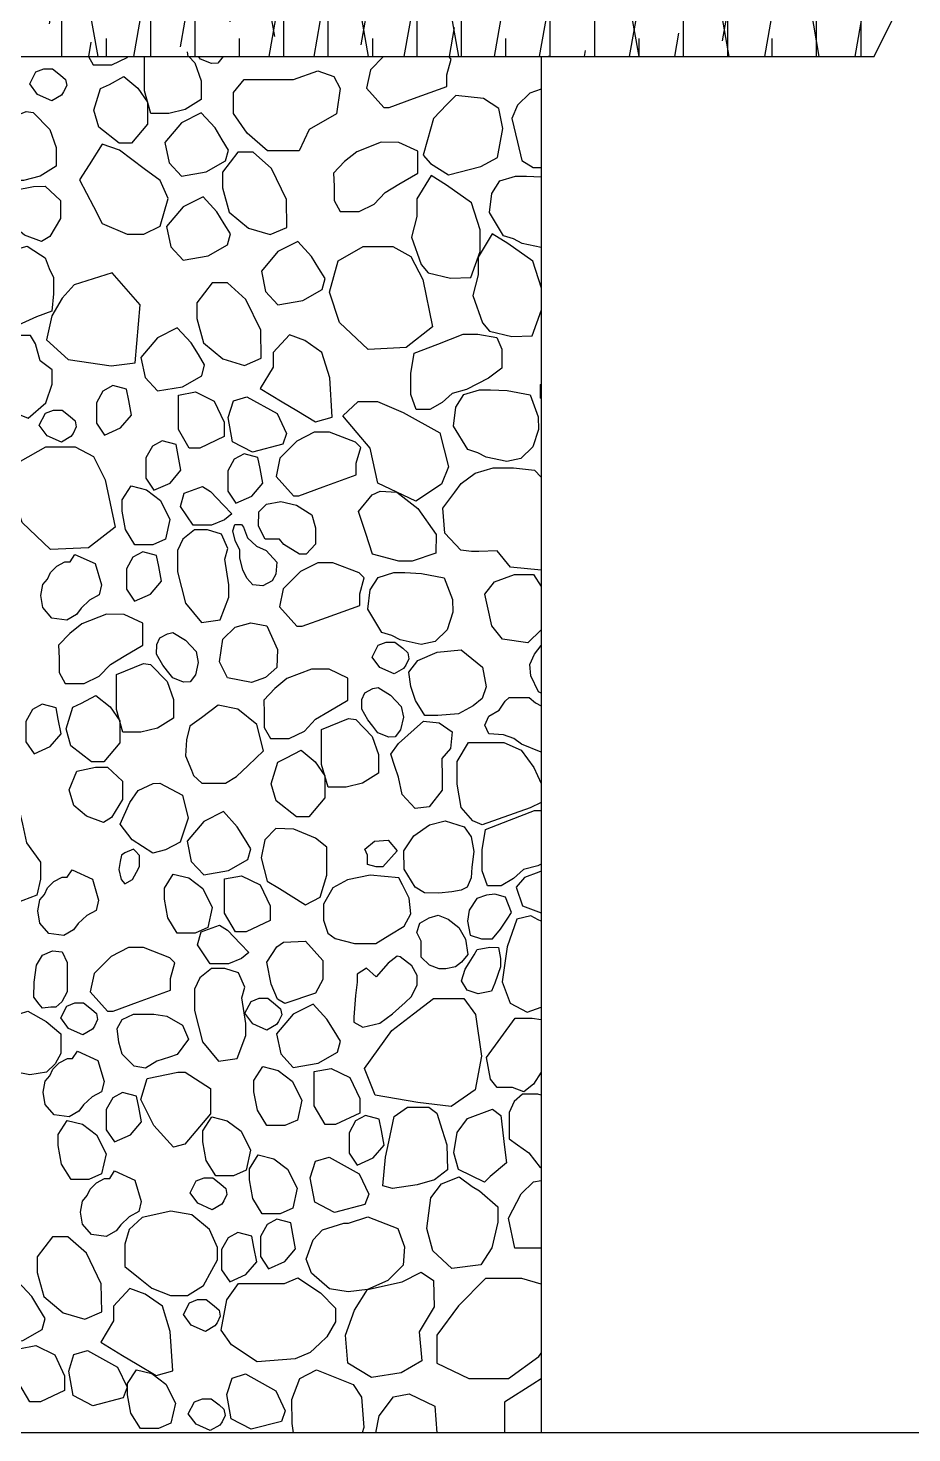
# Model space of a CAD drawing. Header units: millimetres. Extents: x -251401 to 377140, y -30451 to 275830.
# Drawn here: x 142599 to 144590, y -2940 to 224 of the extents above; entities that cross this region are included whole.
import ezdxf

# ---------------------------------------------------------------- set-up
doc = ezdxf.new("R2010")
doc.units = ezdxf.units.MM
for name, color, linetype in [('0-S3', 3, 'Continuous'), ('0-S8', 8, 'Continuous'), ('A-WALL', 4, 'Continuous')]:
    doc.layers.add(name, color=color, linetype=linetype)

# ---------------------------------------------------------------- blocks, each defined once
blk = doc.blocks.new('G24H24H')
at = {"layer": '0-S8', "color": 8}
for points in [[(3897.8, 3000.3), (3865.9, 3014.8), (3848.3, 3038.3), (3862.2, 3065.2), (3880.2, 3072), (3899.7, 3072), (3917.7, 3058.1), (3928.8, 3048.2), (3931.3, 3034.6), (3924.5, 3020.1), (3919.5, 3012.9)], [(4060, 3054.7), (4091.8, 3028.6), (4113.5, 2997.1), (4113.5, 2947.6), (4077.3, 2904.9), (4049.8, 2904.9), (4003.5, 2941.1), (3992.6, 2979.4), (4007.8, 3027.9), (4027.4, 3037.3)], [(4539.1, 2970.6), (4477.9, 2935.5), (4454.8, 2887.8), (4383.9, 2887.8), (4337.7, 2927.3), (4307.1, 2971.3), (4307.1, 3019), (4331, 3048.1), (4401.8, 3048.1), (4442.1, 3048.1), (4497.3, 3067.5), (4533.1, 3054.8), (4547.3, 3028)], [(4807.6, 3012.5), (4787.5, 2991.6), (4757.4, 2960.3), (4743.9, 2912), (4734.3, 2877.6), (4750.6, 2859.2), (4791.7, 2833.3), (4864.6, 2852.5), (4901.5, 2872.6), (4914.1, 2938), (4904.8, 2983.2), (4870.5, 3005.8)], [(3856.1, 2973.8), (3893, 2935.4), (3907.5, 2894.9), (3907.5, 2853), (3871.3, 2830.5), (3834.4, 2821.1), (3793.8, 2821.1), (3779.4, 2872.5), (3779.4, 2922.4), (3779.4, 2951.4), (3840.2, 2976)], [(4234.3, 2972.9), (4189.7, 2950.7), (4152.3, 2906.1), (4161.9, 2860.8), (4189.7, 2830.6), (4245.9, 2840.3), (4289.1, 2865), (4295.8, 2889.4), (4281.7, 2912.5), (4265.5, 2939)], [(4141.6, 2717.6), (4160.2, 2780.1), (4141.6, 2820.6), (4106.2, 2847.3), (4050.2, 2889.4), (4011, 2902.6), (3981.7, 2856.2), (3960.3, 2822.3), (3991.5, 2761.9), (4011.1, 2724), (4067.2, 2700.1), (4105.4, 2700.1)], [(4426.5, 2778.2), (4393, 2847.7), (4351.2, 2884.7), (4316.6, 2884.7), (4282, 2839.7), (4282, 2804.4), (4297.3, 2749.7), (4340.7, 2713.6), (4389.7, 2699.2), (4427.5, 2715.2)], [(4679.7, 2906.6), (4639.9, 2907.2), (4584.7, 2885.6), (4557.4, 2863.4), (4532.3, 2837.2), (4533.5, 2808.2), (4533.5, 2775.8), (4547.1, 2750.8), (4589.8, 2750.8), (4624, 2767.3), (4649, 2794), (4679.7, 2812.2), (4722, 2837.2), (4722, 2864.5), (4722, 2886.7)], [(4841.8, 2602.4), (4863, 2661), (4863, 2709.6), (4843, 2770.7), (4786.9, 2810.6), (4752, 2831.8), (4720.3, 2779.6), (4720.3, 2739.5), (4707.7, 2693.4), (4729.5, 2631.7), (4745.7, 2613), (4795.6, 2601.1)], [(3883.2, 2808), (3917.1, 2775.9), (3917.1, 2735.2), (3893, 2694.5), (3874.6, 2683.1), (3836.2, 2697.4), (3807.6, 2721.5), (3797.3, 2756.4), (3814.5, 2798.8), (3856.3, 2807.4)], [(4238.4, 2783.8), (4193.9, 2761.5), (4156.5, 2717), (4166, 2671.7), (4193.9, 2641.5), (4250.1, 2651.2), (4293.3, 2675.9), (4300, 2700.3), (4285.8, 2723.4), (4269.7, 2749.9)], [(4980, 2470.9), (5001.2, 2529.5), (5001.2, 2578.1), (4981.2, 2639.2), (4925.1, 2679.1), (4890.1, 2700.3), (4858.5, 2648.1), (4858.5, 2608), (4845.9, 2561.9), (4867.7, 2500.2), (4883.9, 2481.5), (4933.8, 2469.6)], [(3892.1, 2622.5), (3901.8, 2602.4), (3901.8, 2565.6), (3898, 2526.7), (3863, 2513.8), (3830.6, 2498.3), (3798.7, 2482.9), (3767.2, 2499.6), (3755.5, 2515.7), (3766.5, 2572.7), (3766.5, 2597.3), (3766.5, 2634.1), (3804.7, 2662.6), (3842.3, 2673), (3872.1, 2653.6), (3883.2, 2646.3)], [(4451.7, 2683.2), (4407.2, 2661), (4369.8, 2616.4), (4379.3, 2571.1), (4407.2, 2540.9), (4463.4, 2550.6), (4506.6, 2575.3), (4513.3, 2599.7), (4499.1, 2622.8), (4483, 2649.3)], [(4733.5, 2597.8), (4755.7, 2491.3), (4695.7, 2444.7), (4610.3, 2440.2), (4545.9, 2501.2), (4523.7, 2568.9), (4542.5, 2639.9), (4599.2, 2672.1), (4665.8, 2672.1), (4706.8, 2649.9)], [(4085.7, 2409.8), (4096.8, 2541), (4033.7, 2612.7), (3948.3, 2585.5), (3921, 2555.8), (3897.8, 2515.7), (3885.6, 2461.8), (3934.4, 2417.5), (4031.8, 2403.6)], [(4368.6, 2483.4), (4335.1, 2552.9), (4293.3, 2589.9), (4258.7, 2589.9), (4224.2, 2544.9), (4224.2, 2509.6), (4239.4, 2454.9), (4282.8, 2418.8), (4331.8, 2404.3), (4369.6, 2420.4)], [(3849.7, 2471.8), (3767, 2471.8), (3746.3, 2439.4), (3746.3, 2367), (3767.7, 2316.4), (3844.3, 2285.8), (3884.4, 2320.1), (3898.3, 2362.4), (3898.3, 2394.4), (3871.3, 2414.9), (3861.1, 2452.8)], [(4180.5, 2489), (4136, 2466.7), (4098.6, 2422.2), (4108.1, 2376.9), (4136, 2346.7), (4192.2, 2356.3), (4235.4, 2381.1), (4242.1, 2405.4), (4228, 2428.6), (4211.8, 2455.1)], [(4529.7, 2287.7), (4524, 2376.1), (4506.4, 2433.1), (4467.8, 2460.4), (4433.2, 2473.2), (4396.2, 2433.1), (4396.2, 2400.1), (4367.3, 2352), (4416.6, 2322.4), (4449.5, 2302.6), (4492, 2277.1)], [(4900.2, 2467.5), (4911.7, 2440.6), (4911.7, 2397.8), (4881.2, 2375.3), (4832.2, 2349.7), (4799.5, 2341.3), (4777, 2321), (4749.2, 2305.1), (4718.7, 2305.1), (4706.8, 2338.6), (4706.8, 2385.8), (4714.3, 2431.7), (4767.7, 2452.5), (4824.4, 2474.5), (4857.8, 2474.5)], [(4035, 2358.7), (4013, 2346.6), (3998.3, 2319.9), (3998.3, 2274.4), (4016.6, 2247.1), (4052.8, 2263.4), (4077.4, 2292.2), (4071.1, 2325.2), (4066.3, 2350.4)], [(4221.4, 2344.5), (4263.6, 2323.7), (4285.7, 2276.5), (4285.7, 2243.8), (4231.5, 2218), (4207.5, 2218), (4183, 2260.1), (4183, 2308), (4183, 2337.6)], [(4923.7, 2347.4), (4975.1, 2338), (4993.3, 2288.5), (4993.9, 2260.3), (4981.4, 2220.8), (4954.4, 2194.5), (4923, 2187.6), (4876, 2197.6), (4857.2, 2207.7), (4834.6, 2214.6), (4802.7, 2267.2), (4808.3, 2310.4), (4825.9, 2338.6), (4861.6, 2349.3), (4886.1, 2349.3)], [(4337.3, 2333.8), (4405.4, 2296), (4426.8, 2250.7), (4418, 2226.8), (4349.9, 2209.1), (4305.2, 2232.4), (4295.1, 2287.2), (4307.1, 2324.4)], [(4689.2, 2298.3), (4772, 2252.6), (4791.7, 2176.1), (4775.7, 2136.6), (4717.6, 2098.3), (4632.4, 2139), (4615.1, 2218), (4585.4, 2252.6), (4553.3, 2290.9), (4587.9, 2323), (4631.1, 2323)], [(3919.3, 2231.4), (3887.4, 2246), (3869.7, 2269.5), (3883.6, 2296.4), (3901.6, 2303.2), (3921.1, 2303.2), (3939.1, 2289.3), (3950.2, 2279.4), (3952.7, 2265.8), (3945.9, 2251.2), (3940.9, 2244.1)], [(4582.2, 2231.1), (4523.2, 2253.9), (4489, 2253.9), (4449.9, 2233.9), (4411.5, 2195.5), (4402.9, 2154.3), (4442.1, 2110.9), (4454.2, 2110.9), (4508.9, 2130.8), (4583.6, 2158), (4583.6, 2184.2), (4593.6, 2219.7)], [(4018.3, 2146.8), (4040.5, 2040.3), (3980.6, 1993.7), (3895.1, 1989.3), (3830.7, 2050.3), (3808.5, 2117.9), (3827.4, 2188.9), (3884, 2221.1), (3950.6, 2221.1), (3991.7, 2198.9)], [(4146.4, 2234.6), (4124.4, 2222.6), (4109.7, 2195.8), (4109.7, 2150.3), (4128, 2123), (4164.2, 2139.3), (4188.8, 2168.1), (4182.5, 2201.1), (4177.7, 2226.3)], [(4330.8, 2205.4), (4308.8, 2193.4), (4294.1, 2166.7), (4294.1, 2121.1), (4312.5, 2093.9), (4348.7, 2110.1), (4373.3, 2138.9), (4367, 2171.9), (4362.2, 2197.1)], [(4110.9, 2124.1), (4142.4, 2100.1), (4163.8, 2057.3), (4153.8, 2012.6), (4125.4, 2000), (4085.1, 2000), (4063.7, 2034.7), (4056.1, 2076.2), (4056.1, 2101.4), (4076.3, 2132.9)], [(4286.5, 2056.4), (4257.8, 2044.6), (4216.1, 2044.6), (4188, 2086.8), (4195.8, 2116.7), (4237, 2131.3), (4255, 2120), (4284.3, 2089.6), (4303.4, 2069.8)], [(4675, 2118.7), (4722.7, 2082.1), (4763.8, 2023.3), (4762.7, 1981.1), (4709.4, 1963.4), (4679.4, 1963.4), (4620.4, 1978.8), (4605.1, 2025.5), (4588.6, 2075.5), (4619.5, 2113.1), (4637.3, 2120.9)], [(4448.9, 2089.8), (4483.2, 2067.7), (4491.6, 2038.7), (4491.6, 2001.4), (4471, 1979.3), (4455.7, 1979.3), (4420.6, 2000.6), (4410.7, 2012.8), (4378.7, 2012.8), (4363.4, 2042.5), (4364.2, 2074.6), (4381.7, 2092.1), (4413.8, 2097.4)], [(4294.2, 1991.8), (4280.1, 2024.2), (4248.8, 2034.1), (4219.3, 2034.1), (4193.2, 2012.7), (4181.3, 1987.5), (4181.3, 1939.2), (4199.2, 1868.9), (4234.7, 1824.9), (4277.1, 1830.9), (4296.8, 1882.6), (4296.8, 1909.9), (4287.3, 1968.1)], [(4329.9, 2040.2), (4339, 2015.8), (4358.8, 1996.8), (4381, 1987.6), (4404.6, 1961), (4402.3, 1934.3), (4393.9, 1919), (4373.3, 1907.6), (4350.5, 1909.9), (4337.5, 1925.1), (4328.3, 1944.2), (4321.5, 1970.1), (4321.5, 1988.4), (4310.8, 2009.8), (4305.4, 2031.9), (4310, 2045.6), (4325.3, 2045.6)], [(3949.9, 1978.6), (3995.8, 1957.9), (4009.8, 1910.2), (4004.2, 1887.3), (3982.9, 1875.5), (3963.9, 1857.6), (3953.2, 1843.6), (3931.4, 1830.7), (3897.7, 1835.2), (3877.5, 1858.7), (3873, 1886.2), (3877.5, 1910.8), (3888.2, 1923.1), (3894.9, 1937.7), (3908.9, 1952.3), (3927.4, 1961.8), (3939.2, 1961.8)], [(4102.6, 1984.6), (4080.5, 1972.6), (4065.9, 1945.9), (4065.9, 1900.3), (4084.2, 1873.1), (4120.4, 1889.3), (4145, 1918.1), (4138.7, 1951.1), (4133.9, 1976.3)], [(4589.9, 1937), (4531, 1959.7), (4496.8, 1959.7), (4457.7, 1939.8), (4419.2, 1901.4), (4410.7, 1860.2), (4449.8, 1816.8), (4461.9, 1816.8), (4516.7, 1836.7), (4591.4, 1863.9), (4591.4, 1890.1), (4601.4, 1925.6)], [(4730.6, 1935.6), (4782, 1926.2), (4800.2, 1876.7), (4800.8, 1848.5), (4788.3, 1809.1), (4761.3, 1782.7), (4730, 1775.8), (4682.9, 1785.9), (4664.1, 1795.9), (4641.6, 1802.8), (4609.6, 1855.4), (4615.2, 1898.7), (4632.8, 1926.8), (4668.5, 1937.5), (4693, 1937.5)], [(4060.6, 1843.6), (4020.8, 1844.2), (3965.6, 1822.6), (3938.3, 1800.4), (3913.2, 1774.3), (3914.4, 1745.2), (3914.4, 1712.8), (3928, 1687.8), (3970.7, 1687.8), (4004.8, 1704.3), (4029.9, 1731), (4060.6, 1749.2), (4102.8, 1774.2), (4102.8, 1801.5), (4102.8, 1823.7)], [(4406.1, 1764.4), (4404.9, 1723.9), (4379.4, 1701.5), (4348, 1690), (4293.5, 1700.3), (4275.3, 1736.6), (4283.2, 1788), (4311, 1814.6), (4346.1, 1824.3), (4381.9, 1817.6)], [(4170.7, 1802.4), (4199, 1785.6), (4223, 1759.7), (4227.7, 1735.4), (4221.4, 1707.1), (4209.4, 1691.5), (4194.6, 1690.7), (4170.3, 1700.3), (4158.7, 1715.5), (4147.9, 1729.4), (4134, 1753.7), (4134.4, 1775.7), (4140.8, 1790.8), (4158.7, 1800)], [(4668.7, 1709.3), (4636.8, 1723.9), (4619.1, 1747.4), (4633, 1774.3), (4651, 1781.1), (4670.5, 1781.1), (4688.5, 1767.2), (4699.6, 1757.3), (4702.1, 1743.7), (4695.3, 1729.1), (4690.3, 1722)], [(4765.9, 1758.3), (4820.2, 1763.9), (4868.3, 1724.4), (4876.1, 1680.6), (4867.6, 1653.8), (4847.1, 1637.6), (4813.9, 1619.2), (4767.3, 1615.7), (4738.3, 1615.7), (4717.1, 1649.6), (4706.5, 1681.4), (4702.3, 1713.1), (4722.1, 1739.9), (4722.1, 1739.9)], [(4120.4, 1730.6), (4157.3, 1692.3), (4171.8, 1651.8), (4171.8, 1609.8), (4135.6, 1587.4), (4098.7, 1578), (4058.1, 1578), (4043.6, 1629.3), (4043.6, 1679.3), (4043.6, 1708.2), (4104.5, 1732.8)], [(4522.6, 1719.9), (4482.8, 1720.5), (4427.6, 1698.9), (4400.3, 1676.7), (4375.3, 1650.5), (4376.4, 1621.5), (4376.4, 1589.1), (4390.1, 1564.1), (4432.7, 1564.1), (4466.9, 1580.6), (4491.9, 1607.3), (4522.6, 1625.5), (4564.9, 1650.5), (4564.9, 1677.8), (4564.9, 1700)], [(4632.7, 1678.7), (4661.1, 1661.9), (4685, 1636), (4689.8, 1611.7), (4683.4, 1583.4), (4671.4, 1567.8), (4656.7, 1567), (4632.3, 1576.6), (4620.8, 1591.7), (4610, 1605.7), (4596, 1630), (4596.4, 1651.9), (4602.8, 1667.1), (4620.8, 1676.3)], [(3997.3, 1661.2), (4029.2, 1635.1), (4050.9, 1603.6), (4050.9, 1554.1), (4014.7, 1511.4), (3987.2, 1511.4), (3940.8, 1547.6), (3930, 1585.9), (3945.2, 1634.4), (3964.7, 1643.8)], [(3876.1, 1641.1), (3854.1, 1629), (3839.5, 1602.3), (3839.5, 1556.7), (3857.8, 1529.5), (3894, 1545.7), (3918.6, 1574.6), (3912.3, 1607.5), (3907.5, 1632.7)], [(4359.8, 1595.3), (4317.2, 1629.7), (4272.5, 1638.7), (4234.9, 1610.8), (4209, 1591.7), (4201.4, 1561.3), (4199.3, 1525.1), (4212.5, 1492.3), (4217.2, 1480.9), (4235.6, 1463.7), (4260, 1463.7), (4289.3, 1463.7), (4313.7, 1478.4), (4340.2, 1503.5), (4374.9, 1536.3)], [(4582.4, 1606.9), (4619.3, 1568.6), (4633.8, 1528.1), (4633.8, 1486.1), (4597.6, 1463.7), (4560.7, 1454.3), (4520.2, 1454.3), (4505.7, 1505.6), (4505.7, 1555.6), (4505.7, 1584.5), (4566.5, 1609.1)], [(4770.1, 1598.9), (4799.6, 1579), (4795.6, 1541.6), (4776.5, 1518.6), (4777.3, 1476.4), (4777.3, 1447.8), (4747.8, 1410.4), (4716, 1406.4), (4687.4, 1437.5), (4678.6, 1477.2), (4670.6, 1501.1), (4661.5, 1528.5), (4678.6, 1552.8), (4714.4, 1584.6), (4734.8, 1602.7)], [(4459.3, 1537.5), (4491.2, 1511.4), (4512.9, 1479.9), (4512.9, 1430.4), (4476.7, 1387.7), (4449.2, 1387.7), (4402.9, 1423.9), (4392, 1462.2), (4407.2, 1510.7), (4426.8, 1520.1)], [(4022.9, 1499.7), (4056.7, 1467.6), (4056.7, 1426.9), (4032.6, 1386.3), (4014.3, 1374.8), (3975.9, 1389.1), (3947.2, 1413.2), (3936.9, 1448.1), (3954.1, 1490.5), (3995.9, 1499.1)], [(4141.2, 1463.5), (4192.2, 1436.4), (4205.1, 1384.8), (4187, 1330.6), (4154.1, 1313.1), (4125.7, 1305.4), (4079.2, 1335.7), (4052.1, 1371.2), (4073.4, 1419.6), (4092.7, 1446.8), (4126.3, 1462.9)], [(3840.5, 1328.7), (3872, 1285.1), (3872, 1247.2), (3863.9, 1210.9), (3817.1, 1193.1), (3775.9, 1197.1), (3753.3, 1244.8), (3747.6, 1302.1), (3767, 1340), (3746.8, 1382), (3729.9, 1428), (3766.2, 1447.4), (3805, 1447.4), (3823.6, 1405.4), (3831.6, 1370.7)], [(4284.4, 1399.4), (4239.9, 1377.1), (4202.5, 1332.6), (4212, 1287.2), (4239.9, 1257), (4296.1, 1266.7), (4339.3, 1291.4), (4346, 1315.8), (4331.9, 1339), (4315.7, 1365.4)], [(4502, 1206.5), (4517.7, 1256.2), (4517.7, 1286.5), (4517.7, 1319.6), (4491.6, 1339.3), (4443, 1359.7), (4402.8, 1361.1), (4377.5, 1335.8), (4369.7, 1294.9), (4383.1, 1242.8), (4410.6, 1225.9), (4469.6, 1189.6)], [(4826.9, 1365.2), (4842.2, 1342.5), (4848.5, 1309.7), (4843.8, 1274.4), (4842.7, 1250.1), (4833.8, 1229.5), (4820, 1222.6), (4798.9, 1218.4), (4769.8, 1215.8), (4737.6, 1216.3), (4716, 1229), (4691.7, 1269.6), (4691.1, 1311.3), (4713.3, 1344.6), (4748.7, 1369.9), (4784.1, 1378.9)], [(4655.8, 1335.1), (4676, 1310.9), (4643.7, 1274.6), (4628.3, 1274.6), (4608.8, 1280), (4608.8, 1301.5), (4602.7, 1314.9), (4624.9, 1333.1)], [(4062, 1306.7), (4054.6, 1300.9), (4052.1, 1286.9), (4048.8, 1268.7), (4053.7, 1246.3), (4062.3, 1237), (4079.9, 1246.6), (4088.5, 1262.6), (4095.6, 1275.6), (4095.6, 1300.3), (4085.6, 1311.2), (4082, 1315.1)], [(3943.3, 1268.2), (3989.3, 1247.5), (4003.3, 1199.9), (3997.7, 1176.9), (3976.4, 1165.1), (3957.3, 1147.2), (3946.7, 1133.2), (3924.8, 1120.3), (3891.2, 1124.8), (3871, 1148.3), (3866.5, 1175.8), (3871, 1200.4), (3881.7, 1212.8), (3888.4, 1227.3), (3902.4, 1241.9), (3920.9, 1251.4), (3932.7, 1251.4)], [(4206.2, 1249.9), (4237.7, 1225.9), (4259.1, 1183.1), (4249, 1138.4), (4220.7, 1125.8), (4180.3, 1125.8), (4158.9, 1160.4), (4151.3, 1202), (4151.3, 1227.2), (4171.5, 1258.7)], [(4325.3, 1254.9), (4367.5, 1234.1), (4389.6, 1186.9), (4389.6, 1154.1), (4335.4, 1128.3), (4311.4, 1128.3), (4286.9, 1170.5), (4286.9, 1218.3), (4286.9, 1247.9)], [(4614.8, 1256.2), (4563.6, 1245.7), (4531.2, 1227.6), (4510.1, 1190.7), (4510.1, 1154.6), (4519.9, 1125.2), (4536.4, 1113.2), (4579.4, 1101.9), (4627.6, 1101.9), (4659.2, 1121.5), (4691.5, 1141.4), (4706.7, 1168.9), (4703, 1204.3), (4687.9, 1234.4), (4679.9, 1250.4)], [(4919.7, 1206.9), (4895.5, 1213.7), (4877.1, 1211.1), (4855.5, 1203.7), (4837.6, 1177.4), (4833.9, 1152.6), (4840.2, 1121), (4865.5, 1112.6), (4890.8, 1112.6), (4908.7, 1134.2), (4923.4, 1157.4), (4933.4, 1172.1)], [(4324.9, 1068.5), (4296.2, 1056.7), (4254.5, 1056.7), (4226.3, 1098.9), (4234.2, 1128.7), (4275.3, 1143.4), (4293.4, 1132.1), (4322.7, 1101.7), (4341.8, 1081.9)], [(4790.6, 1157), (4814.5, 1138.1), (4829.9, 1111.8), (4834.9, 1077.5), (4820.7, 1060), (4807.3, 1050), (4785.6, 1045.4), (4770.5, 1045.4), (4748.8, 1053.3), (4729.6, 1071.7), (4730, 1098.4), (4730, 1107.6), (4719.9, 1127.3), (4727, 1148.2), (4747.5, 1159.9), (4768.4, 1166.1)], [(4469.4, 1107.6), (4508.3, 1063.7), (4508.3, 1021.1), (4492, 990.4), (4422.4, 967.2), (4406.1, 976.6), (4391.7, 1010.5), (4382.3, 1060.6), (4404.8, 1094.4), (4419.9, 1105.1)], [(3920.8, 1083.5), (3932.7, 1059.6), (3932.7, 1029.2), (3932.7, 993.4), (3920.2, 970.8), (3907, 958.8), (3895.7, 958.8), (3877.2, 956.5), (3869.4, 966), (3857.1, 981.2), (3858.1, 1015.5), (3863.5, 1053.6), (3877.2, 1076.3), (3899.3, 1085.8)], [(4163.7, 1070.3), (4104.7, 1093), (4070.6, 1093), (4031.4, 1073.1), (3993, 1034.7), (3984.5, 993.4), (4023.6, 950.1), (4035.7, 950.1), (4090.5, 970), (4165.2, 997.1), (4165.2, 1023.3), (4175.2, 1058.9)], [(4904.4, 1093.5), (4908.5, 1068.4), (4908.5, 1050), (4895.9, 1012.7), (4888.5, 994.6), (4858.2, 989.1), (4833.1, 997.2), (4820.6, 1018.2), (4829.1, 1044.1), (4838.3, 1058.8), (4849.3, 1076.4), (4855.7, 1088.7), (4884.8, 1093.9)], [(4332.5, 1003.8), (4318.4, 1036.3), (4287.2, 1046.1), (4257.7, 1046.1), (4231.6, 1024.8), (4219.6, 999.5), (4219.6, 951.3), (4237.6, 881), (4273.1, 837), (4315.5, 842.9), (4335.1, 894.7), (4335.1, 922), (4325.7, 980.1)], [(4655.5, 1057.9), (4628.6, 1027.5), (4606.9, 1046.7), (4585.7, 1033.5), (4585.7, 1015), (4582.1, 985.2), (4577.9, 936.3), (4578.5, 925), (4598.8, 913.7), (4636.4, 922.6), (4665.6, 943.5), (4693.7, 969.7), (4707.9, 983), (4720.5, 1009), (4720.5, 1029.9), (4708.6, 1052), (4682.9, 1072.2), (4675.8, 1073.4)], [(3884.9, 926.4), (3917.8, 898.8), (3917.8, 854.5), (3905.7, 831.6), (3885.6, 812.8), (3848.6, 806.1), (3813.7, 813.5), (3791.2, 818.3), (3777.4, 847.8), (3777.4, 884), (3796.2, 924.3), (3806.3, 937.8), (3843.9, 949.9)], [(3967.5, 896.5), (3935.6, 911.1), (3918, 934.6), (3931.9, 961.5), (3949.9, 968.3), (3969.4, 968.3), (3987.3, 954.4), (3998.5, 944.5), (4001, 930.9), (3994.2, 916.4), (3989.2, 909.2)], [(4382.2, 907), (4350.3, 921.6), (4332.7, 945.1), (4346.6, 972), (4364.6, 978.8), (4384.1, 978.8), (4402, 964.9), (4413.2, 955), (4415.7, 941.4), (4408.8, 926.8), (4403.9, 919.7)], [(4486.3, 965.6), (4441.7, 943.3), (4404.3, 898.8), (4413.9, 853.5), (4441.7, 823.3), (4497.9, 833), (4541.2, 857.7), (4547.9, 882.1), (4533.7, 905.2), (4517.6, 931.7)], [(4851.8, 772.8), (4797.4, 735.2), (4722.3, 744), (4626.3, 760.8), (4602.3, 820.7), (4663.9, 906.2), (4712.7, 943.8), (4757.9, 978.6), (4826.2, 978.6), (4852.6, 942.2), (4865.4, 848.7)], [(4156.8, 938.9), (4192.4, 918.7), (4205.9, 886.9), (4179.9, 852.3), (4162.6, 846.5), (4134.5, 837.1), (4108.6, 821.4), (4083.6, 826.3), (4056.6, 853.2), (4048.9, 880.2), (4045, 911), (4056.6, 931.2), (4081.6, 942.8), (4127.9, 942.8)], [(3955.4, 859.8), (4001.4, 839.1), (4015.4, 791.5), (4009.8, 768.5), (3988.5, 756.7), (3969.4, 738.8), (3958.7, 724.8), (3936.9, 711.9), (3903.2, 716.4), (3883.1, 739.9), (3878.6, 767.4), (3883.1, 792), (3893.7, 804.4), (3900.4, 818.9), (3914.5, 833.5), (3933, 843), (3944.7, 843)], [(4408, 816.1), (4439.5, 792.2), (4460.9, 749.4), (4450.9, 704.7), (4422.5, 692.1), (4382.2, 692.1), (4360.8, 726.7), (4353.2, 768.3), (4353.2, 793.4), (4373.4, 824.9)], [(4198.3, 812.2), (4255.3, 775.9), (4255.3, 718.9), (4197.3, 650.2), (4171.9, 643.7), (4127.7, 692.7), (4098, 750.7), (4112.5, 798.3), (4181.6, 812.8)], [(4527.2, 821.1), (4569.4, 800.3), (4591.4, 753.1), (4591.4, 720.4), (4537.2, 694.6), (4513.3, 694.6), (4488.7, 736.8), (4488.7, 784.6), (4488.7, 814.2)], [(4057.3, 767), (4035.3, 754.9), (4020.6, 728.2), (4020.6, 682.6), (4039, 655.4), (4075.1, 671.6), (4099.7, 700.5), (4093.5, 733.5), (4088.7, 758.6)], [(4789.3, 592.7), (4760.2, 570.3), (4721, 558.7), (4664.9, 550.3), (4643.2, 556.3), (4649.8, 621.1), (4657.2, 655.8), (4669.3, 712.7), (4698.9, 733.9), (4746.9, 733.9), (4765.5, 720.2), (4777.4, 681.7), (4787.5, 649)], [(4872.5, 564.5), (4813.8, 593.4), (4803.1, 630.5), (4810.9, 676.8), (4834.4, 708.1), (4890.8, 729.5), (4909.2, 714.6), (4917.7, 643.5), (4921.9, 608), (4885.1, 577.3)], [(3967.1, 695), (3998.6, 671.1), (4020, 628.3), (4009.9, 583.6), (3981.5, 571), (3941.2, 571), (3919.8, 605.6), (3912.2, 647.2), (3912.2, 672.3), (3932.4, 703.8)], [(4292.8, 703.2), (4324.3, 679.3), (4345.7, 636.5), (4335.6, 591.8), (4307.3, 579.2), (4267, 579.2), (4245.5, 613.8), (4238, 655.4), (4238, 680.5), (4258.1, 712)], [(4604.1, 714.6), (4582.1, 702.6), (4567.4, 675.9), (4567.4, 630.3), (4585.7, 603.1), (4621.9, 619.3), (4646.5, 648.1), (4640.2, 681.1), (4635.4, 706.3)], [(4397.6, 617.6), (4429.1, 593.7), (4450.6, 550.9), (4440.5, 506.2), (4412.1, 493.6), (4371.8, 493.6), (4350.4, 528.2), (4342.8, 569.8), (4342.8, 594.9), (4363, 626.4)], [(4522.3, 621.1), (4590.4, 583.4), (4611.8, 538), (4603, 514.1), (4534.9, 496.5), (4490.2, 519.8), (4480.1, 574.5), (4492.1, 611.7)], [(4039.1, 589.9), (4085.1, 569.2), (4099.1, 521.5), (4093.5, 498.6), (4072.2, 486.8), (4053.1, 468.9), (4042.5, 454.9), (4020.6, 442), (3987, 446.5), (3966.8, 470), (3962.3, 497.5), (3966.8, 522.1), (3977.4, 534.4), (3984.2, 549), (3998.2, 563.6), (4016.7, 573.1), (4028.4, 573.1)], [(4258.8, 502.6), (4226.9, 517.2), (4209.3, 540.7), (4223.2, 567.6), (4241.2, 574.4), (4260.7, 574.4), (4278.7, 560.5), (4289.8, 550.6), (4292.3, 537), (4285.5, 522.4), (4280.5, 515.3)], [(4861.4, 545.1), (4902.9, 509.4), (4902.9, 474.4), (4889.3, 417.2), (4864.2, 378.6), (4799.2, 370), (4756.3, 410), (4742.7, 460.1), (4751.3, 529.4), (4775.6, 560.8), (4815.6, 576.5), (4844.9, 555.1)], [(4253.2, 457.9), (4213.2, 491.3), (4166.3, 499.2), (4101.3, 485.5), (4072.4, 458.1), (4062.3, 424.9), (4062.3, 375.1), (4096.9, 346.9), (4122.9, 325.8), (4165.5, 309.4), (4203.8, 309.4), (4239.2, 331.8), (4258, 366.4), (4270.8, 390.1), (4270.8, 417.7)], [(4404.6, 481.3), (4382.6, 469.3), (4367.9, 442.6), (4367.9, 397), (4386.2, 369.8), (4422.4, 386), (4447, 414.8), (4440.7, 447.8), (4435.9, 473)], [(4609.8, 486.5), (4677.4, 460.7), (4692.2, 419), (4689.1, 377.8), (4654.7, 343.4), (4609.2, 323.2), (4565.5, 317.6), (4523.1, 324.4), (4482.6, 360), (4470.9, 391.3), (4486.9, 434.9), (4507.8, 457.1), (4555.7, 472.4), (4566.2, 472.4)], [(4317, 451.7), (4295, 439.7), (4280.3, 413), (4280.3, 367.4), (4298.7, 340.2), (4334.8, 356.4), (4359.5, 385.2), (4353.2, 418.2), (4348.4, 443.4)], [(4009.2, 335.5), (3975.7, 405), (3933.9, 441.9), (3899.4, 441.9), (3864.8, 396.9), (3864.8, 361.6), (3880.1, 307), (3923.5, 270.8), (3972.5, 256.4), (4010.3, 272.4)], [(4445.7, 166.6), (4360.1, 159.7), (4302.4, 198.4), (4279.5, 231.3), (4292.4, 299.9), (4318.3, 336.7), (4379, 336.7), (4421.8, 336.7), (4451.7, 349.6), (4503.4, 315.8), (4537.2, 281), (4537.2, 250.2), (4517.3, 216.3), (4501.4, 201.4), (4479.8, 181.2)], [(4729.5, 361.7), (4757.4, 343.4), (4759.2, 284.1), (4725.1, 227.4), (4731.2, 162), (4685, 135), (4617.8, 124.5), (4564.6, 156.8), (4559.4, 220.4), (4579.4, 276.2), (4609.2, 323.2), (4686.7, 339.9)], [(3821.2, 341), (3776.6, 318.8), (3739.2, 274.2), (3748.8, 228.9), (3776.6, 198.7), (3832.8, 208.4), (3876.1, 233.1), (3882.8, 257.5), (3868.6, 280.7), (3852.5, 307.1)], [(4170.3, 139.7), (4164.7, 228.1), (4147, 285.1), (4108.4, 312.4), (4073.9, 325.3), (4036.9, 285.1), (4036.9, 252.2), (4008, 204), (4057.2, 174.4), (4090.2, 154.6), (4132.6, 129.2)], [(4243.7, 228.3), (4211.8, 242.9), (4194.2, 266.4), (4208.1, 293.3), (4226.1, 300.1), (4245.6, 300.1), (4263.5, 286.2), (4274.7, 276.3), (4277.2, 262.7), (4270.4, 248.1), (4265.4, 241)], [(3862.1, 196.5), (3904.3, 175.8), (3926.3, 128.5), (3926.3, 95.8), (3872.1, 70), (3848.2, 70), (3823.6, 112.2), (3823.6, 160), (3823.6, 189.6)], [(3978, 185.8), (4046, 148.1), (4067.5, 102.7), (4058.6, 78.8), (3990.5, 61.2), (3945.9, 84.5), (3935.8, 139.2), (3947.8, 176.4)], [(4123.4, 133.6), (4154.9, 109.7), (4176.3, 66.9), (4166.3, 22.2), (4137.9, 9.6), (4097.6, 9.6), (4076.2, 44.2), (4068.6, 85.8), (4068.6, 111), (4088.8, 142.4)], [(4334.3, 132.9), (4402.3, 95.1), (4423.8, 49.8), (4414.9, 25.9), (4346.8, 8.2), (4302.2, 31.6), (4292.1, 86.3), (4304.1, 123.5)], [(4254.7, 5.1), (4222.8, 19.7), (4205.1, 43.2), (4219.1, 70.1), (4237, 76.9), (4256.5, 76.9), (4274.5, 63), (4285.6, 53.1), (4288.1, 39.5), (4281.3, 24.9), (4276.4, 17.8)]]:
    blk.add_lwpolyline(points, close=True, dxfattribs=at)
for points in [[(3980.5, 3100), (3990.7, 3081.3), (4033.4, 3081.3), (4067.5, 3097.8), (4069.6, 3100)], [(4206.3, 3100), (4220, 3085.8), (4234.5, 3045.3), (4234.5, 3003.3), (4198.3, 2980.9), (4161.3, 2971.5), (4120.8, 2971.5), (4106.3, 3022.8), (4106.3, 3072.8), (4106.3, 3100)], [(4283.6, 3100), (4272.1, 3085), (4257.3, 3084.2), (4233, 3093.8), (4228.2, 3100)], [(4645.3, 3100), (4615.4, 3070.1), (4606.9, 3028.9), (4646, 2985.5), (4658.1, 2985.5), (4712.9, 3005.4), (4787.6, 3032.5), (4787.6, 3058.7), (4797.6, 3094.3), (4791.9, 3100)], [(5000, 3026.6), (4974.6, 3017.5), (4947, 2990.7), (4934.4, 2960.5), (4947, 2906.9), (4956.6, 2865.8), (4982.2, 2850), (5000, 2850)], [(5000, 2669.8), (4957, 2679), (4938.2, 2689), (4915.6, 2695.9), (4883.6, 2748.6), (4889.2, 2791.8), (4906.8, 2820), (4942.5, 2830.6), (4967, 2830.6), (5000, 2829)], [(5000, 2330.1), (4999, 2330.5), (4999, 2361.2), (5000, 2362.3)], [(5000, 1942.9), (4931.3, 1950.1), (4901.3, 1986.9), (4859.5, 1985), (4843.3, 1985), (4819, 1988.1), (4783.4, 2026.2), (4779, 2082.9), (4805.9, 2119.1), (4820, 2138.1), (4851.4, 2161.5), (4892, 2173.3), (4938.1, 2173.3), (4984.9, 2168.3), (5000, 2152.9)], [(5000, 1808.4), (4970.4, 1779.6), (4912.9, 1787.5), (4889, 1817.6), (4879.2, 1861.9), (4873.3, 1888.8), (4895.2, 1916.7), (4940.3, 1933.5), (4982.8, 1933.5), (5000, 1906.1)], [(5000, 1665.9), (4994, 1669), (4976.5, 1704.8), (4974.3, 1730.5), (4984.8, 1754), (5000, 1773.3)], [(5000, 1533.3), (4955.6, 1551.1), (4938.3, 1564.1), (4915.4, 1572.1), (4882, 1574.6), (4873.3, 1593.8), (4882.6, 1614.2), (4905.5, 1627.8), (4919.1, 1648.2), (4927.8, 1656.3), (4955, 1656.3), (4973, 1656.3), (4987.2, 1644.5), (5000, 1637.5)], [(5000, 1419.6), (4975.3, 1407.9), (4903, 1382.2), (4867.5, 1369.5), (4846.1, 1378.2), (4820.3, 1408.4), (4810.9, 1461.3), (4810.9, 1512.3), (4836.7, 1555.3), (4915.9, 1555.3), (4955, 1537.5), (4983.7, 1498.9), (5000, 1462.4)], [(5000, 1280.7), (4993, 1277.1), (4960.3, 1268.7), (4937.8, 1248.4), (4909.9, 1232.5), (4879.5, 1232.5), (4867.6, 1266), (4867.6, 1313.3), (4875.1, 1359.2), (4928.5, 1379.9), (4985.2, 1401.9), (5000, 1401.9)], [(5000, 1265), (4995, 1263.1), (4962.9, 1250.8), (4944.2, 1228.9), (4957.9, 1187.1), (5000, 1171.1)], [(5000, 1152.3), (4993.3, 1155.9), (4977, 1164.8), (4945.3, 1157.4), (4923.4, 1094.6), (4912, 1015.7), (4930, 967.6), (4968.6, 947.7), (5000, 958.6)], [(5000, 812.4), (4983.1, 785.3), (4960.8, 768.3), (4935.4, 778.1), (4900.7, 778.1), (4885.7, 797), (4877.2, 845.4), (4941.9, 934.2), (4979.8, 934.2), (5000, 931)], [(5000, 760.7), (4992.6, 762.6), (4957.8, 762.6), (4939, 746.3), (4928.2, 721.9), (4928.2, 662.4), (4946.7, 649.1), (4972.5, 630.6), (4998.2, 598.1), (5000, 598.4)], [(5000, 416), (4940.7, 416), (4926.3, 483.3), (4955, 538.5), (4982.7, 565.7), (5000, 568.7)], [(5000, 335.3), (4956.4, 347.9), (4874.6, 347.9), (4813.9, 286.1), (4765.3, 219.9), (4765.3, 157), (4837.1, 122.8), (4926.5, 122.8), (4995, 172.4), (5000, 179.5)], [(4442.1, 0), (4439.6, 21.2), (4438.6, 75), (4456.2, 122.8), (4494.4, 142.4), (4576.5, 109.2), (4595.1, 80.8), (4601, 12.4), (4597.1, 0)], [(5000, 122.1), (4981.5, 110.1), (4917.5, 68.9), (4917.5, 1.4), (4919.4, 0)], [(4627.6, 0), (4627.6, 0.3), (4634.9, 38.8), (4667.3, 80.9), (4702.8, 88.3), (4760.9, 60.2), (4765.4, 0)]]:
    blk.add_lwpolyline(points, dxfattribs=at)

msp = doc.modelspace()

# ---------------------------------------------------------------- hatches: boundary and pattern name
at = {"layer": '0-S8'}
h = msp.add_hatch(dxfattribs=at)
h.set_pattern_fill('GOST_WOOD', color=8, scale=50)
h.set_pattern_definition([(90, (35275.5, 0), (300, -2e-14), [500, -100]), (90, (35375.5, -100), (300, -2e-14), [300, -75, 150, -75]), (90, (35475.5, -250), (300, -2e-14), [500, -100])])
h.paths.add_polyline_path([(143755, 159.856), (144505, 159.856), (144555, 259.856), (141755, 2559.856), (141355, 2959.856), (141155, 2959.856), (140755, 2559.856), (137955, 259.856), (138005, 159.856), (138755, 159.856)])
h = msp.add_hatch(dxfattribs=at)
h.set_pattern_fill('GOST_WOOD', color=8, scale=100, angle=10)
h.set_pattern_definition([(100, (30275.5, 0), (590.8847, 104.189), [1000, -200]), (100, (30507.2, -162.23), (590.8847, 104.189), [600, -150, 300, -150]), (100, (30756.25, -422.94), (590.8847, 104.189), [1000, -200])])
h.paths.add_polyline_path([(141755, 2559.856), (140755, 2559.856), (137955, 259.856), (138005, 159.856), (144505, 159.856), (144555, 259.856)])
h = msp.add_hatch(dxfattribs=at)
h.set_pattern_fill('GOST_WOOD', color=8, scale=50, angle=350)
h.set_pattern_definition([(80, (35275.5, 0), (295.4423, -52.09445), [500, -100]), (80, (35356.62, -115.85), (295.4423, -52.09445), [300, -75, 150, -75]), (80, (35429.05, -280.93), (295.4423, -52.09445), [500, -100])])
h.paths.add_polyline_path([(141755, 2559.856), (140755, 2559.856), (137955, 259.856), (138005, 159.856), (144505, 159.856), (144555, 259.856)])

# ---------------------------------------------------------------- linework, layer by layer
at = {"layer": '0-S3', "color": 3}
msp.add_line((377139.5, -2940.144), (-19812.5, -2940.144), dxfattribs=at)
at = {"layer": 'A-WALL', "color": 3}
msp.add_lwpolyline([(143755, 159.856), (144505, 159.856), (144555, 259.856), (141755, 2559.856), (141355, 2959.856), (141155, 2959.856), (140755, 2559.856), (137955, 259.856), (138005, 159.856), (138755, 159.856)], close=True, dxfattribs=at)
at = {"layer": 'A-WALL'}
msp.add_lwpolyline([(138755, 159.856), (143755, 159.856), (143755, -2940.144), (138755, -2940.144)], close=True, dxfattribs=at)

# ---------------------------------------------------------------- block references
msp.add_blockref('G24H24H', (138755, -2940.144), dxfattribs=at)

doc.saveas('drawing.dxf')
